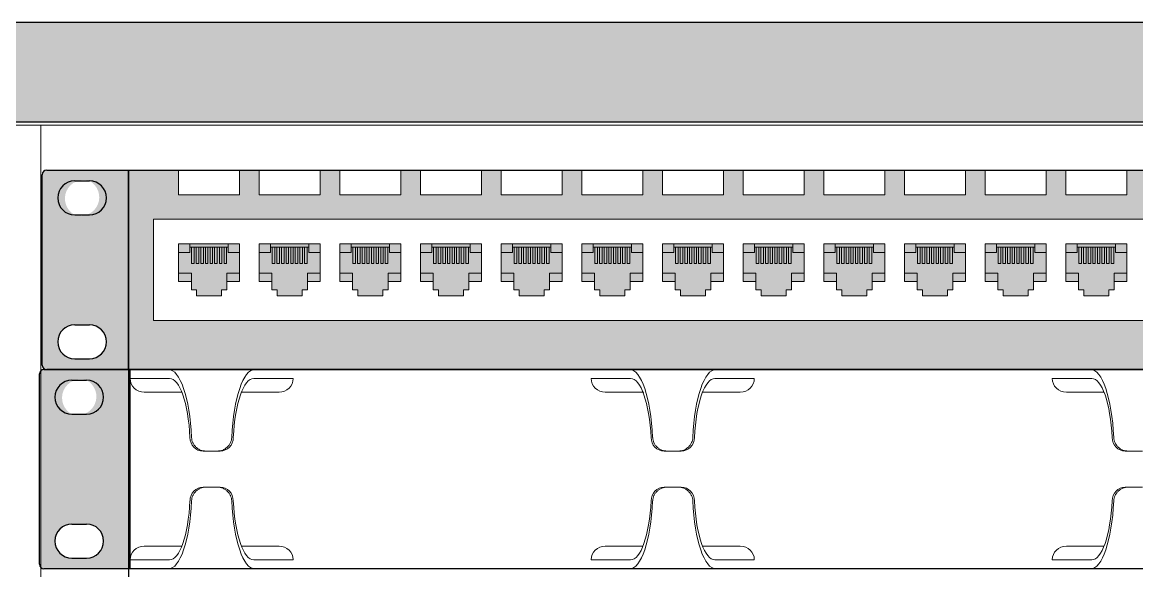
# Model space of a CAD drawing. Header units: millimetres. Extents: x -695119 to 412940, y -249585 to 622758.
# Drawn here: x -475788 to -472367, y 115000 to 116686 of the extents above; entities that cross this region are included whole.
import ezdxf

# ---------------------------------------------------------------- set-up
doc = ezdxf.new("R2010")
doc.units = ezdxf.units.MM
doc.layers.add('(АР) Текст', color=7, linetype='Continuous', lineweight=25)

# ---------------------------------------------------------------- blocks, each defined once
blk = doc.blocks.new('Органайзер1U')
at = {"ltscale": 10}
h = blk.add_hatch(color=256, dxfattribs=at)
h.set_gradient(color1=(255, 255, 255), rotation=45, one_color=1, tint=1, name='CYLINDER')
h.paths.add_polyline_path([(2213, -0.2), (2403, -0.2, 0.41423), (2413, 9.8), (2413, 429.8, 0.414197), (2403, 439.8), (2213, 439.8)])
h.paths.add_polyline_path([(2308.9, 341, 0.918324), (2341.3, 416.1, 0.918324)], flags=16)
h.paths.add_polyline_path([(2308.9, 98.6), (2341.3, 98.6, -1), (2341.3, 23.5), (2308.9, 23.5, -1)], flags=16)
h.paths.add_polyline_path([(-2413, 9.8, 0.414197), (-2403, -0.2), (-2213, -0.2), (-2213, 439.8), (-2403, 439.8, 0.41423), (-2413, 429.8)])
h.paths.add_polyline_path([(-2341.3, 341, 0.918324), (-2308.9, 416.1, 0.918324)], flags=16)
h.paths.add_polyline_path([(-2341.3, 98.6), (-2308.9, 98.6, -1), (-2308.9, 23.5), (-2341.3, 23.5, -1)], flags=16)
at = {"color": 0}
for p, q in [((-2213, -0.2), (-2213, 439.8)), ((-2341.3, 416.1), (-2308.9, 416.1)), ((-2341.3, 341), (-2308.9, 341)), ((-2341.3, 98.6), (-2308.9, 98.6)), ((-2341.3, 23.5), (-2308.9, 23.5))]:
    blk.add_line(p, q, dxfattribs=at)
at = {"lineweight": 9}
for p, q in [((-2126.1, 419.7, 323.2), (-2213, 419.7, 20)), ((-1853.3, 419.7, 20), (-1940.2, 419.7, 323.2)), ((-1109.5, 419.7, -149.5), (-1196.4, 419.7, -452.7)), ((-836.7, 419.7, -452.7), (-923.7, 419.7, -149.5)), ((-92.9, 419.7, 323.2), (-179.9, 419.7, 20)), ((95.2, 439.6, 315.2), (-95.2, 439.6, 315.2)), ((-2098.8, 389.7, 310.5), (-2181.8, 389.7, 40)), ((-1967.5, 389.7, 310.5), (-1884.5, 389.7, 40)), ((-1082.2, 389.7, -162.2), (-1165.2, 389.7, -432.7)), ((-951, 389.7, -162.2), (-867.9, 389.7, -432.7)), ((-65.6, 389.7, 310.5), (-148.7, 389.7, 40)), ((-2014.3, 259.8, 472.7), (-2052, 259.8, 472.7)), ((-2052, 259.8, 472.7), (-2045.6, 259.8, 495)), ((-2020.7, 259.8, 495), (-2014.3, 259.8, 472.7)), ((-997.7, 259.8), (-1035.4, 259.8)), ((-1035.4, 259.8), (-1029, 259.8, 22.4)), ((-1004.1, 259.8, 22.4), (-997.7, 259.8)), ((18.9, 259.8, 472.7), (-18.9, 259.8, 472.7)), ((-18.9, 259.8, 472.7), (-12.4, 259.8, 495)), ((-2014.3, 179.8, 472.7), (-2052, 179.8, 472.7)), ((-2052, 179.8, 472.7), (-2045.6, 179.8, 495)), ((-2020.7, 179.8, 495), (-2014.3, 179.8, 472.7)), ((-997.7, 179.8), (-1035.4, 179.8)), ((-1035.4, 179.8), (-1029, 179.8, 22.4)), ((-1004.1, 179.8, 22.4), (-997.7, 179.8)), ((18.9, 179.8, 472.7), (-18.9, 179.8, 472.7)), ((-18.9, 179.8, 472.7), (-12.4, 179.8, 495)), ((-2098.8, 50, 310.5), (-2181.8, 50, 40)), ((-1967.5, 50, 310.5), (-1884.5, 50, 40)), ((-1082.2, 50, -162.2), (-1165.2, 50, -432.7)), ((-951, 50, -162.2), (-867.9, 50, -432.7)), ((-65.6, 50, 310.5), (-148.7, 50, 40)), ((-2126.1, 20, 323.2), (-2213, 20, 20)), ((-1853.3, 20, 20), (-1940.2, 20, 323.2)), ((-1109.5, 20, -149.5), (-1196.4, 20, -452.7)), ((-836.7, 20, -452.7), (-923.7, 20, -149.5)), ((-92.9, 20, 323.2), (-179.9, 20, 20))]:
    blk.add_line(p, q, dxfattribs=at)
at = {"lineweight": 30, "ltscale": 10}
for points in [[(-2413, 9.8), (-2413, 429.8)], [(-2403, 439.8), (2403, 439.8)], [(2403, -0.2), (-2403, -0.2)]]:
    blk.add_lwpolyline(points, dxfattribs=at)
at = {"lineweight": 30}
for centre, start, end in [((-2403, 429.8), 90, 180), ((-2403, 9.8), 180, 270)]:
    blk.add_arc(centre, 10, start, end, dxfattribs=at)
at = {"color": 0}
for centre, start, end in [((-2341.3, 378.6), 90, 270), ((-2308.9, 378.6), 270, 90), ((-2341.3, 61.1), 90, 270), ((-2308.9, 61.1), 270, 90)]:
    blk.add_arc(centre, 37.6, start, end, dxfattribs=at)
at = {"lineweight": 9, "extrusion": (-0.275637, -3.86225e-05, -0.961262)}
for centre in [(-290, 2102.8, 111.3), (-289.9, 995.3, 285.4), (-289.8, 148.4, -449.2)]:
    blk.add_arc(centre, 30, 0.0084, 90.0077, dxfattribs=at)
at = {"lineweight": 9, "extrusion": (0.275637, -3.86225e-05, -0.961262)}
for centre in [(289.5, -1806, -1009.6), (289.6, -959.1, -275)]:
    blk.add_arc(centre, 30, 89.9923, 179.9916, dxfattribs=at)
at = {"lineweight": 9, "extrusion": (-0.275637, 3.86225e-05, -0.961262)}
for centre in [(-149.6, 2102.8, 111.3), (-149.7, 995.3, 285.4), (-149.9, 148.4, -449.1)]:
    blk.add_arc(centre, 30, 89.9923, 179.9916, dxfattribs=at)
at = {"lineweight": 9, "extrusion": (0.275637, 3.86225e-05, -0.961262)}
for centre in [(150.2, -1806, -1009.6), (150, -959, -275)]:
    blk.add_arc(centre, 30, 0.0084, 90.0077, dxfattribs=at)
at = {"lineweight": 9, "extrusion": (-9.99013e-30, -1.95922e-16, -1)}
for centre in [(-2181.8, 419.7, 40), (-1165.2, 419.7, -432.7), (-148.7, 419.7, 40)]:
    blk.add_ellipse(centre, major_axis=(-31.2, 0), ratio=0.961262, start_param=-1.570796, end_param=0, dxfattribs=at)
at = {"lineweight": 9, "extrusion": (0.961262, -6.12038e-17, -0.275637)}
for centre in [(-2127.9, 261.5, 316.9), (-1111.3, 261.5, -155.7), (-94.7, 261.5, 316.9)]:
    blk.add_ellipse(centre, major_axis=(51.1, 0, 178.1), ratio=0.961262, start_param=-1.580604, end_param=-0.159207, dxfattribs=at)
at = {"lineweight": 9, "extrusion": (-0.961262, 6.12038e-17, 0.275637)}
for centre in [(-2125.3, 262.2, 325.9), (-1108.7, 262.2, -146.8), (-92.1, 262.2, 325.9)]:
    blk.add_ellipse(centre, major_axis=(45.1, 0, 157.4), ratio=0.961262, start_param=0.175759, end_param=1.588125, dxfattribs=at)
at = {"lineweight": 9, "extrusion": (0.961262, 6.12038e-17, 0.275637)}
for centre, major_axis, start_param, end_param in [((-1938.4, 261.5, 316.9), (-51.1, 0, 178.1), -1.580604, -0.159207), ((-1941, 262.2, 325.9), (-45.1, 0, 157.4), 4.69506, 6.107426), ((-921.9, 261.5, -155.7), (-51.1, 0, 178.1), -1.580604, -0.159207), ((-924.4, 262.2, -146.8), (-45.1, 0, 157.4), 4.69506, 6.107426)]:
    blk.add_ellipse(centre, major_axis=major_axis, ratio=0.961262, start_param=start_param, end_param=end_param, dxfattribs=at)
at = {"lineweight": 9}
for centre, major_axis in [((-1884.5, 419.7, 40), (31.2, 0)), ((-867.9, 419.7, -432.7), (31.2, 0)), ((-2181.8, 20, 40), (-31.2, 0)), ((-1165.2, 20, -432.7), (-31.2, 0)), ((-148.7, 20, 40), (-31.2, 0))]:
    blk.add_ellipse(centre, major_axis=major_axis, ratio=0.961262, start_param=-1.570796, end_param=0, dxfattribs=at)
at = {"lineweight": 9, "extrusion": (-0.961262, -6.12038e-17, 0.275637)}
for centre in [(-2127.9, 178.1, 316.9), (-1111.3, 178.1, -155.7), (-94.7, 178.1, 316.9)]:
    blk.add_ellipse(centre, major_axis=(51.1, 0, 178.1), ratio=0.961262, start_param=-1.580604, end_param=-0.159207, dxfattribs=at)
at = {"lineweight": 9, "extrusion": (0.961262, 6.12038e-17, -0.275637)}
for centre in [(-2125.3, 177.4, 325.9), (-1108.7, 177.4, -146.8), (-92.1, 177.4, 325.9)]:
    blk.add_ellipse(centre, major_axis=(45.1, 0, 157.4), ratio=0.961262, start_param=0.175759, end_param=1.588125, dxfattribs=at)
at = {"lineweight": 9, "extrusion": (-0.961262, 6.12038e-17, -0.275637)}
for centre, major_axis, start_param, end_param in [((-1938.4, 178.1, 316.9), (-51.1, 0, 178.1), -1.580604, -0.159207), ((-1941, 177.4, 325.9), (-45.1, 0, 157.4), 4.69506, 6.107426), ((-921.9, 178.1, -155.7), (-51.1, 0, 178.1), -1.580604, -0.159207), ((-924.4, 177.4, -146.8), (-45.1, 0, 157.4), 4.69506, 6.107426)]:
    blk.add_ellipse(centre, major_axis=major_axis, ratio=0.961262, start_param=start_param, end_param=end_param, dxfattribs=at)
at = {"lineweight": 9, "extrusion": (9.99013e-30, 1.95922e-16, -1)}
for centre in [(-1884.5, 20, 40), (-867.9, 20, -432.7)]:
    blk.add_ellipse(centre, major_axis=(31.2, 0), ratio=0.961262, start_param=-1.570796, end_param=0, dxfattribs=at)
at = {"lineweight": 9}
for points in [[(-2097.2, 389.7, 315.2), (-2097.2, 389.7, 315.2), (-2097.3, 389.7, 315.2), (-2097.3, 389.7, 315.2)], [(-2097.2, 389.7, 315.2), (-2097.2, 389.7, 315.2), (-2097.3, 389.7, 315.2), (-2097.3, 389.7, 315.2)], [(-1969, 389.7, 315.2), (-1969, 389.7, 315.2), (-1969.1, 389.7, 315.2), (-1969.1, 389.7, 315.2)], [(-1969, 389.7, 315.2), (-1969, 389.7, 315.2), (-1969.1, 389.7, 315.2), (-1969.1, 389.7, 315.2)], [(-1080.6, 389.7, -157.5), (-1080.6, 389.7, -157.5), (-1080.7, 389.7, -157.5), (-1080.8, 389.7, -157.5)], [(-1080.6, 389.7, -157.5), (-1080.6, 389.7, -157.5), (-1080.7, 389.7, -157.5), (-1080.8, 389.7, -157.5)], [(-952.4, 389.7, -157.5), (-952.4, 389.7, -157.5), (-952.5, 389.7, -157.5), (-952.6, 389.7, -157.5)], [(-952.4, 389.7, -157.5), (-952.4, 389.7, -157.5), (-952.5, 389.7, -157.5), (-952.6, 389.7, -157.5)], [(-64, 389.7, 315.2), (-64.1, 389.7, 315.2), (-64.1, 389.7, 315.2), (-64.2, 389.7, 315.2)], [(-64, 389.7, 315.2), (-64.1, 389.7, 315.2), (-64.1, 389.7, 315.2), (-64.2, 389.7, 315.2)]]:
    blk.add_open_spline(points, degree=3, dxfattribs=at)
for points, knots in [([(-2045.6, 259.8, 495), (-2047.5, 259.8, 495), (-2049.6, 260, 495), (-2053.6, 260.7, 495), (-2055.6, 261.3, 495.1), (-2059.4, 262.8, 495), (-2061.3, 263.8, 495), (-2064.7, 266, 495), (-2066.3, 267.2, 495), (-2069.1, 269.9, 494.9), (-2070.4, 271.4, 494.8), (-2072.7, 274.6, 494.6), (-2073.8, 276.4, 494.4), (-2075.5, 280.1, 494.1), (-2076.1, 282, 493.9), (-2077.1, 285.9, 493.4), (-2077.3, 287.9, 493.1), (-2077.4, 289.8, 492.8)], [18.612291, 18.612291, 18.612291, 18.612291, 19.195929, 19.195929, 19.779566, 19.779566, 20.363204, 20.363204, 20.946842, 20.946842, 21.522754, 21.522754, 22.098666, 22.098666, 22.674578, 22.674578, 23.250457, 23.250457, 23.250457, 23.250457]), ([(-1988.9, 289.8, 492.8), (-1989, 287.9, 493.1), (-1989.2, 285.9, 493.4), (-1990.2, 282.1, 493.9), (-1990.8, 280.1, 494.1), (-1992.5, 276.5, 494.4), (-1993.5, 274.7, 494.6), (-1995.9, 271.4, 494.8), (-1997.2, 270, 494.9), (-2000, 267.3, 495), (-2001.5, 266, 495), (-2005, 263.8, 495), (-2006.8, 262.8, 495), (-2010.7, 261.3, 495.1), (-2012.7, 260.7, 495), (-2016.7, 260, 495), (-2018.7, 259.8, 495), (-2020.7, 259.8, 495)], [4.570415, 4.570415, 4.570415, 4.570415, 5.143883, 5.143883, 5.717385, 5.717385, 6.290887, 6.290887, 6.864388, 6.864388, 7.450436, 7.450436, 8.036484, 8.036484, 8.622531, 8.622531, 9.208579, 9.208579, 9.208579, 9.208579]), ([(-1029, 259.8, 22.4), (-1031, 259.8, 22.4), (-1033, 260, 22.4), (-1037, 260.7, 22.4), (-1039, 261.3, 22.4), (-1042.8, 262.8, 22.4), (-1044.7, 263.8, 22.4), (-1048.1, 266, 22.3), (-1049.7, 267.2, 22.3), (-1052.5, 269.9, 22.2), (-1053.8, 271.4, 22.1), (-1056.2, 274.6, 21.9), (-1057.2, 276.4, 21.8), (-1058.9, 280.1, 21.4), (-1059.6, 282, 21.2), (-1060.5, 285.9, 20.7), (-1060.8, 287.9, 20.4), (-1060.8, 289.8, 20.1)], [18.612291, 18.612291, 18.612291, 18.612291, 19.195929, 19.195929, 19.779566, 19.779566, 20.363204, 20.363204, 20.946842, 20.946842, 21.522754, 21.522754, 22.098666, 22.098666, 22.674578, 22.674578, 23.250457, 23.250457, 23.250457, 23.250457]), ([(-972.3, 289.8, 20.1), (-972.4, 287.9, 20.4), (-972.7, 285.9, 20.7), (-973.6, 282.1, 21.2), (-974.2, 280.1, 21.4), (-975.9, 276.5, 21.8), (-977, 274.7, 21.9), (-979.3, 271.4, 22.1), (-980.6, 270, 22.2), (-983.4, 267.3, 22.3), (-985, 266, 22.3), (-988.4, 263.8, 22.4), (-990.3, 262.8, 22.4), (-994.1, 261.3, 22.4), (-996.1, 260.7, 22.4), (-1000.2, 260, 22.4), (-1002.2, 259.8, 22.4), (-1004.1, 259.8, 22.4)], [4.570415, 4.570415, 4.570415, 4.570415, 5.143883, 5.143883, 5.717385, 5.717385, 6.290887, 6.290887, 6.864388, 6.864388, 7.450436, 7.450436, 8.036484, 8.036484, 8.622531, 8.622531, 9.208579, 9.208579, 9.208579, 9.208579]), ([(-12.4, 259.8, 495), (-14.4, 259.8, 495), (-16.4, 260, 495), (-20.4, 260.7, 495), (-22.4, 261.3, 495.1), (-26.3, 262.8, 495), (-28.1, 263.8, 495), (-31.5, 266, 495), (-33.1, 267.2, 495), (-35.9, 269.9, 494.9), (-37.2, 271.4, 494.8), (-39.6, 274.6, 494.6), (-40.6, 276.4, 494.4), (-42.3, 280.1, 494.1), (-43, 282, 493.9), (-43.9, 285.9, 493.4), (-44.2, 287.9, 493.1), (-44.3, 289.8, 492.8)], [18.612291, 18.612291, 18.612291, 18.612291, 19.195929, 19.195929, 19.779566, 19.779566, 20.363204, 20.363204, 20.946842, 20.946842, 21.522754, 21.522754, 22.098666, 22.098666, 22.674578, 22.674578, 23.250457, 23.250457, 23.250457, 23.250457]), ([(-2045.6, 179.8, 495), (-2047.5, 179.8, 495), (-2049.6, 179.7, 495), (-2053.6, 178.9, 495), (-2055.6, 178.3, 495.1), (-2059.4, 176.8, 495), (-2061.3, 175.9, 495), (-2064.7, 173.7, 495), (-2066.3, 172.4, 495), (-2069.1, 169.7, 494.9), (-2070.4, 168.3, 494.8), (-2072.7, 165, 494.6), (-2073.8, 163.2, 494.4), (-2075.5, 159.5, 494.1), (-2076.1, 157.6, 493.9), (-2077.1, 153.7, 493.4), (-2077.3, 151.8, 493.1), (-2077.4, 149.9, 492.8)], [18.612291, 18.612291, 18.612291, 18.612291, 19.195929, 19.195929, 19.779566, 19.779566, 20.363204, 20.363204, 20.946842, 20.946842, 21.522754, 21.522754, 22.098666, 22.098666, 22.674578, 22.674578, 23.250457, 23.250457, 23.250457, 23.250457]), ([(-1988.9, 149.9, 492.8), (-1989, 151.8, 493.1), (-1989.2, 153.7, 493.4), (-1990.2, 157.6, 493.9), (-1990.8, 159.5, 494.1), (-1992.5, 163.2, 494.4), (-1993.5, 164.9, 494.6), (-1995.9, 168.2, 494.8), (-1997.2, 169.7, 494.9), (-2000, 172.4, 495), (-2001.5, 173.6, 495), (-2005, 175.8, 495), (-2006.8, 176.8, 495), (-2010.7, 178.3, 495.1), (-2012.7, 178.9, 495), (-2016.7, 179.7, 495), (-2018.7, 179.8, 495), (-2020.7, 179.8, 495)], [4.570415, 4.570415, 4.570415, 4.570415, 5.143883, 5.143883, 5.717385, 5.717385, 6.290887, 6.290887, 6.864388, 6.864388, 7.450436, 7.450436, 8.036484, 8.036484, 8.622531, 8.622531, 9.208579, 9.208579, 9.208579, 9.208579]), ([(-1029, 179.8, 22.4), (-1031, 179.8, 22.4), (-1033, 179.7, 22.4), (-1037, 178.9, 22.4), (-1039, 178.3, 22.4), (-1042.8, 176.8, 22.4), (-1044.7, 175.9, 22.4), (-1048.1, 173.7, 22.3), (-1049.7, 172.4, 22.3), (-1052.5, 169.7, 22.2), (-1053.8, 168.3, 22.1), (-1056.2, 165, 21.9), (-1057.2, 163.2, 21.8), (-1058.9, 159.5, 21.4), (-1059.6, 157.6, 21.2), (-1060.5, 153.7, 20.7), (-1060.8, 151.8, 20.4), (-1060.8, 149.9, 20.1)], [18.612291, 18.612291, 18.612291, 18.612291, 19.195929, 19.195929, 19.779566, 19.779566, 20.363204, 20.363204, 20.946842, 20.946842, 21.522754, 21.522754, 22.098666, 22.098666, 22.674578, 22.674578, 23.250457, 23.250457, 23.250457, 23.250457]), ([(-972.3, 149.9, 20.1), (-972.4, 151.8, 20.4), (-972.7, 153.7, 20.7), (-973.6, 157.6, 21.2), (-974.2, 159.5, 21.4), (-975.9, 163.2, 21.8), (-977, 164.9, 21.9), (-979.3, 168.2, 22.1), (-980.6, 169.7, 22.2), (-983.4, 172.4, 22.3), (-985, 173.6, 22.3), (-988.4, 175.8, 22.4), (-990.3, 176.8, 22.4), (-994.1, 178.3, 22.4), (-996.1, 178.9, 22.4), (-1000.2, 179.7, 22.4), (-1002.2, 179.8, 22.4), (-1004.1, 179.8, 22.4)], [4.570415, 4.570415, 4.570415, 4.570415, 5.143883, 5.143883, 5.717385, 5.717385, 6.290887, 6.290887, 6.864388, 6.864388, 7.450436, 7.450436, 8.036484, 8.036484, 8.622531, 8.622531, 9.208579, 9.208579, 9.208579, 9.208579]), ([(-12.4, 179.8, 495), (-14.4, 179.8, 495), (-16.4, 179.7, 495), (-20.4, 178.9, 495), (-22.4, 178.3, 495.1), (-26.3, 176.8, 495), (-28.1, 175.9, 495), (-31.5, 173.7, 495), (-33.1, 172.4, 495), (-35.9, 169.7, 494.9), (-37.2, 168.3, 494.8), (-39.6, 165, 494.6), (-40.6, 163.2, 494.4), (-42.3, 159.5, 494.1), (-43, 157.6, 493.9), (-43.9, 153.7, 493.4), (-44.2, 151.8, 493.1), (-44.3, 149.9, 492.8)], [18.612291, 18.612291, 18.612291, 18.612291, 19.195929, 19.195929, 19.779566, 19.779566, 20.363204, 20.363204, 20.946842, 20.946842, 21.522754, 21.522754, 22.098666, 22.098666, 22.674578, 22.674578, 23.250457, 23.250457, 23.250457, 23.250457])]:
    blk.add_open_spline(points, degree=3, knots=knots, dxfattribs=at)
blk = doc.blocks.new('24_port')
at = {"ltscale": 10}
h = blk.add_hatch(color=256, dxfattribs=at)
h.set_gradient(color1=(230, 230, 230), color2=(232, 232, 232), rotation=45, one_color=1, tint=0.91, name='CYLINDER')
h.paths.add_polyline_path([(-2413, 10, 0.414214), (-2403, 0), (-2223, 0), (-2223, 440), (-2403, 440, 0.414214), (-2413, 430)])
h.paths.add_polyline_path([(-2341.3, 98.8), (-2308.9, 98.8, -1), (-2308.9, 23.7), (-2341.3, 23.7, -1)], flags=16)
h.paths.add_polyline_path([(-2341.3, 341.2, 0.918324), (-2308.9, 416.3, 0.918324)], flags=16)
h.paths.add_polyline_path([(2413, 430, 0.414214), (2403, 440), (2223, 440), (2223, 0), (2403, 0, 0.414214), (2413, 10)])
h.paths.add_polyline_path([(2308.9, 341.2, 0.918324), (2341.3, 416.3, 0.918324)], flags=16)
h.paths.add_polyline_path([(2308.9, 98.8), (2341.3, 98.8, -1), (2341.3, 23.7), (2308.9, 23.7, -1)], flags=16)
h = blk.add_hatch(color=256, dxfattribs=at)
h.set_gradient(color1=(230, 230, 230), color2=(232, 232, 232), rotation=45, one_color=1, tint=0.91, name='CYLINDER')
h.paths.add_polyline_path([(2223, 0), (2223, 440), (2112.5, 440), (2112.5, 385.8), (1978, 385.8), (1978, 440), (1934.6, 440), (1934.6, 385.8), (1800.1, 385.8), (1800.1, 440), (1756.8, 440), (1756.8, 385.8), (1622.3, 385.8), (1622.3, 440), (1578.9, 440), (1578.9, 385.8), (1444.5, 385.8), (1444.5, 440), (1401.1, 440), (1401.1, 385.8), (1266.6, 385.8), (1266.6, 440), (1223.3, 440), (1223.3, 385.8), (1088.8, 385.8), (1088.8, 440), (1045.4, 440), (1045.4, 385.8), (910.9, 385.8), (910.9, 440), (867.6, 440), (867.6, 385.8), (733.1, 385.8), (733.1, 440), (689.7, 440), (689.7, 385.8), (555.3, 385.8), (555.3, 440), (511.9, 440), (511.9, 385.8), (377.4, 385.8), (377.4, 440), (334.1, 440), (334.1, 385.8), (199.6, 385.8), (199.6, 440), (156.2, 440), (156.2, 385.8), (21.7, 385.8), (21.7, 440), (-21.6, 440), (-21.6, 385.8), (-156.1, 385.8), (-156.1, 440), (-199.5, 440), (-199.5, 385.8), (-333.9, 385.8), (-333.9, 440), (-377.3, 440), (-377.3, 385.8), (-511.8, 385.8), (-511.8, 440), (-555.1, 440), (-555.1, 385.8), (-689.6, 385.8), (-689.6, 440), (-733, 440), (-733, 385.8), (-867.5, 385.8), (-867.5, 440), (-910.8, 440), (-910.8, 385.8), (-1045.3, 385.8), (-1045.3, 440), (-1088.7, 440), (-1088.7, 385.8), (-1223.1, 385.8), (-1223.1, 440), (-1266.5, 440), (-1266.5, 385.8), (-1401, 385.8), (-1401, 440), (-1444.3, 440), (-1444.3, 385.8), (-1578.8, 385.8), (-1578.8, 440), (-1622.2, 440), (-1622.2, 385.8), (-1756.7, 385.8), (-1756.7, 440), (-1800, 440), (-1800, 385.8), (-1934.5, 385.8), (-1934.5, 440), (-1977.9, 440), (-1977.9, 385.8), (-2112.3, 385.8), (-2112.3, 440), (-2223, 440), (-2223, 0)])
h.paths.add_polyline_path([(-2167.7, 108.4), (-2167.7, 331.6), (2167.7, 331.6), (2167.7, 108.4)], flags=16)
h.paths.add_polyline_path([(-116.7, 162.7), (-116.7, 176.2), (-128, 176.2), (-128, 194.3), (-156.1, 194.3), (-156.1, 277.3), (-21.6, 277.3), (-21.6, 194.3), (-50, 194.3), (-50, 176.2), (-61.3, 176.2), (-61.3, 162.7)], flags=0)
h.paths.add_polyline_path([(-199.5, 194.3), (-227.8, 194.3), (-227.8, 176.2), (-239.1, 176.2), (-239.1, 162.7), (-294.5, 162.7), (-294.5, 176.2), (-305.8, 176.2), (-305.8, 194.3), (-333.9, 194.3), (-333.9, 277.3), (-199.5, 277.3)], flags=0)
h.paths.add_polyline_path([(21.7, 194.3), (21.7, 277.3), (156.2, 277.3), (156.2, 194.3), (127.9, 194.3), (127.9, 176.2), (116.6, 176.2), (116.6, 162.7), (61.1, 162.7), (61.1, 176.2), (49.8, 176.2), (49.8, 194.3)], flags=0)
h.paths.add_polyline_path([(-377.3, 194.3), (-405.7, 194.3), (-405.7, 176.2), (-416.9, 176.2), (-416.9, 162.7), (-472.4, 162.7), (-472.4, 176.2), (-483.7, 176.2), (-483.7, 194.3), (-511.8, 194.3), (-511.8, 277.3), (-377.3, 277.3)], flags=0)
h.paths.add_polyline_path([(199.6, 194.3), (199.6, 277.3), (334.1, 277.3), (334.1, 194.3), (305.7, 194.3), (305.7, 176.2), (294.4, 176.2), (294.4, 162.7), (239, 162.7), (239, 176.2), (227.7, 176.2), (227.7, 194.3)], flags=0)
h.paths.add_polyline_path([(-555.1, 194.3), (-583.5, 194.3), (-583.5, 176.2), (-594.8, 176.2), (-594.8, 162.7), (-650.2, 162.7), (-650.2, 176.2), (-661.5, 176.2), (-661.5, 194.3), (-689.6, 194.3), (-689.6, 277.3), (-555.1, 277.3)], flags=0)
h.paths.add_polyline_path([(377.4, 194.3), (377.4, 277.3), (511.9, 277.3), (511.9, 194.3), (483.5, 194.3), (483.5, 176.2), (472.3, 176.2), (472.3, 162.7), (416.8, 162.7), (416.8, 176.2), (405.5, 176.2), (405.5, 194.3)], flags=0)
h.paths.add_polyline_path([(-733, 194.3), (-761.3, 194.3), (-761.3, 176.2), (-772.6, 176.2), (-772.6, 162.7), (-828.1, 162.7), (-828.1, 176.2), (-839.4, 176.2), (-839.4, 194.3), (-867.5, 194.3), (-867.5, 277.3), (-733, 277.3)], flags=0)
h.paths.add_polyline_path([(555.3, 194.3), (555.3, 277.3), (689.7, 277.3), (689.7, 194.3), (661.4, 194.3), (661.4, 176.2), (650.1, 176.2), (650.1, 162.7), (594.7, 162.7), (594.7, 176.2), (583.4, 176.2), (583.4, 194.3)], flags=0)
h.paths.add_polyline_path([(-910.8, 194.3), (-939.2, 194.3), (-939.2, 176.2), (-950.5, 176.2), (-950.5, 162.7), (-1005.9, 162.7), (-1005.9, 176.2), (-1017.2, 176.2), (-1017.2, 194.3), (-1045.3, 194.3), (-1045.3, 277.3), (-910.8, 277.3)], flags=0)
h.paths.add_polyline_path([(733.1, 194.3), (733.1, 277.3), (867.6, 277.3), (867.6, 194.3), (839.2, 194.3), (839.2, 176.2), (827.9, 176.2), (827.9, 162.7), (772.5, 162.7), (772.5, 176.2), (761.2, 176.2), (761.2, 194.3)], flags=0)
h.paths.add_polyline_path([(-1088.7, 194.3), (-1117, 194.3), (-1117, 176.2), (-1128.3, 176.2), (-1128.3, 162.7), (-1183.7, 162.7), (-1183.7, 176.2), (-1195, 176.2), (-1195, 194.3), (-1223.1, 194.3), (-1223.1, 277.3), (-1088.7, 277.3)], flags=0)
h.paths.add_polyline_path([(910.9, 194.3), (910.9, 277.3), (1045.4, 277.3), (1045.4, 194.3), (1017.1, 194.3), (1017.1, 176.2), (1005.8, 176.2), (1005.8, 162.7), (950.3, 162.7), (950.3, 176.2), (939, 176.2), (939, 194.3)], flags=0)
h.paths.add_polyline_path([(-1266.5, 194.3), (-1294.9, 194.3), (-1294.9, 176.2), (-1306.1, 176.2), (-1306.1, 162.7), (-1361.6, 162.7), (-1361.6, 176.2), (-1372.9, 176.2), (-1372.9, 194.3), (-1401, 194.3), (-1401, 277.3), (-1266.5, 277.3)], flags=0)
h.paths.add_polyline_path([(1088.8, 194.3), (1088.8, 277.3), (1223.3, 277.3), (1223.3, 194.3), (1194.9, 194.3), (1194.9, 176.2), (1183.6, 176.2), (1183.6, 162.7), (1128.2, 162.7), (1128.2, 176.2), (1116.9, 176.2), (1116.9, 194.3)], flags=0)
h.paths.add_polyline_path([(-1444.3, 194.3), (-1472.7, 194.3), (-1472.7, 176.2), (-1484, 176.2), (-1484, 162.7), (-1539.4, 162.7), (-1539.4, 176.2), (-1550.7, 176.2), (-1550.7, 194.3), (-1578.8, 194.3), (-1578.8, 277.3), (-1444.3, 277.3)], flags=0)
h.paths.add_polyline_path([(1266.6, 194.3), (1266.6, 277.3), (1401.1, 277.3), (1401.1, 194.3), (1372.8, 194.3), (1372.8, 176.2), (1361.5, 176.2), (1361.5, 162.7), (1306, 162.7), (1306, 176.2), (1294.7, 176.2), (1294.7, 194.3)], flags=0)
h.paths.add_polyline_path([(-1622.2, 194.3), (-1650.5, 194.3), (-1650.5, 176.2), (-1661.8, 176.2), (-1661.8, 162.7), (-1717.3, 162.7), (-1717.3, 176.2), (-1728.6, 176.2), (-1728.6, 194.3), (-1756.7, 194.3), (-1756.7, 277.3), (-1622.2, 277.3)], flags=0)
h.paths.add_polyline_path([(1444.5, 194.3), (1444.5, 277.3), (1578.9, 277.3), (1578.9, 194.3), (1550.6, 194.3), (1550.6, 176.2), (1539.3, 176.2), (1539.3, 162.7), (1483.9, 162.7), (1483.9, 176.2), (1472.6, 176.2), (1472.6, 194.3)], flags=0)
h.paths.add_polyline_path([(-1800, 194.3), (-1828.4, 194.3), (-1828.4, 176.2), (-1839.7, 176.2), (-1839.7, 162.7), (-1895.1, 162.7), (-1895.1, 176.2), (-1906.4, 176.2), (-1906.4, 194.3), (-1934.5, 194.3), (-1934.5, 277.3), (-1800, 277.3)], flags=0)
h.paths.add_polyline_path([(1622.3, 194.3), (1622.3, 277.3), (1756.8, 277.3), (1756.8, 194.3), (1728.4, 194.3), (1728.4, 176.2), (1717.1, 176.2), (1717.1, 162.7), (1661.7, 162.7), (1661.7, 176.2), (1650.4, 176.2), (1650.4, 194.3)], flags=0)
h.paths.add_polyline_path([(-1977.9, 194.3), (-2006.2, 194.3), (-2006.2, 176.2), (-2017.5, 176.2), (-2017.5, 162.7), (-2072.9, 162.7), (-2072.9, 176.2), (-2084.2, 176.2), (-2084.2, 194.3), (-2112.3, 194.3), (-2112.3, 277.3), (-1977.9, 277.3)], flags=0)
h.paths.add_polyline_path([(1800.1, 194.3), (1800.1, 277.3), (1934.6, 277.3), (1934.6, 194.3), (1906.3, 194.3), (1906.3, 176.2), (1895, 176.2), (1895, 162.7), (1839.5, 162.7), (1839.5, 176.2), (1828.2, 176.2), (1828.2, 194.3)], flags=0)
h.paths.add_polyline_path([(1978, 194.3), (1978, 277.3), (2112.5, 277.3), (2112.5, 194.3), (2084.1, 194.3), (2084.1, 176.2), (2072.8, 176.2), (2072.8, 162.7), (2017.4, 162.7), (2017.4, 176.2), (2006.1, 176.2), (2006.1, 194.3)], flags=0)
at = {"color": 0}
for p, q in [((-2223, 0), (-2223, 440)), ((-2341.3, 416.3), (-2308.9, 416.3)), ((-2341.3, 341.2), (-2308.9, 341.2)), ((-2341.3, 98.8), (-2308.9, 98.8)), ((-2341.3, 23.7), (-2308.9, 23.7))]:
    blk.add_line(p, q, dxfattribs=at)
at = {"lineweight": 5, "ltscale": 10}
for p, q in [((-2167.7, 331.6), (2167.7, 331.6)), ((-2167.7, 331.6), (-2167.7, 108.4)), ((-2072.9, 162.7), (-2017.5, 162.7)), ((-1895.1, 162.7), (-1839.7, 162.7)), ((-1717.3, 162.7), (-1661.8, 162.7)), ((-1539.4, 162.7), (-1484, 162.7)), ((-1361.6, 162.7), (-1306.1, 162.7)), ((-1183.7, 162.7), (-1128.3, 162.7)), ((-1005.9, 162.7), (-950.5, 162.7)), ((-828.1, 162.7), (-772.6, 162.7)), ((-650.2, 162.7), (-594.8, 162.7)), ((-472.4, 162.7), (-416.9, 162.7)), ((-294.5, 162.7), (-239.1, 162.7)), ((-116.7, 162.7), (-61.3, 162.7)), ((-2167.7, 108.4), (2167.7, 108.4))]:
    blk.add_line(p, q, dxfattribs=at)
at = {"lineweight": 5}
for p, q in [((-2112.3, 277.3), (-1977.9, 277.3)), ((-2112.3, 194.3), (-2112.3, 277.3)), ((-2087.2, 258.5), (-2087.2, 277.3)), ((-2003.2, 258.5), (-2003.2, 277.3)), ((-1977.9, 277.3), (-1977.9, 194.3)), ((-1934.5, 277.3), (-1800, 277.3)), ((-1934.5, 194.3), (-1934.5, 277.3)), ((-1909.4, 258.5), (-1909.4, 277.3)), ((-1825.4, 258.5), (-1825.4, 277.3)), ((-1800, 277.3), (-1800, 194.3)), ((-1756.7, 277.3), (-1622.2, 277.3)), ((-1756.7, 194.3), (-1756.7, 277.3)), ((-1731.6, 258.5), (-1731.6, 277.3)), ((-1647.5, 258.5), (-1647.5, 277.3)), ((-1622.2, 277.3), (-1622.2, 194.3)), ((-1578.8, 277.3), (-1444.3, 277.3)), ((-1578.8, 194.3), (-1578.8, 277.3)), ((-1553.7, 258.5), (-1553.7, 277.3)), ((-1469.7, 258.5), (-1469.7, 277.3)), ((-1444.3, 277.3), (-1444.3, 194.3)), ((-1401, 277.3), (-1266.5, 277.3)), ((-1401, 194.3), (-1401, 277.3)), ((-1375.9, 258.5), (-1375.9, 277.3)), ((-1291.8, 258.5), (-1291.8, 277.3)), ((-1266.5, 277.3), (-1266.5, 194.3)), ((-1223.1, 277.3), (-1088.7, 277.3)), ((-1223.1, 194.3), (-1223.1, 277.3)), ((-1198, 258.5), (-1198, 277.3)), ((-1114, 258.5), (-1114, 277.3)), ((-1088.7, 277.3), (-1088.7, 194.3)), ((-1045.3, 277.3), (-910.8, 277.3)), ((-1045.3, 194.3), (-1045.3, 277.3)), ((-1020.2, 258.5), (-1020.2, 277.3)), ((-936.2, 258.5), (-936.2, 277.3)), ((-910.8, 277.3), (-910.8, 194.3)), ((-867.5, 277.3), (-733, 277.3)), ((-867.5, 194.3), (-867.5, 277.3)), ((-842.4, 258.5), (-842.4, 277.3)), ((-758.3, 258.5), (-758.3, 277.3)), ((-733, 277.3), (-733, 194.3)), ((-689.6, 277.3), (-555.1, 277.3)), ((-689.6, 194.3), (-689.6, 277.3)), ((-664.5, 258.5), (-664.5, 277.3)), ((-580.5, 258.5), (-580.5, 277.3)), ((-555.1, 277.3), (-555.1, 194.3)), ((-511.8, 277.3), (-377.3, 277.3)), ((-511.8, 194.3), (-511.8, 277.3)), ((-486.7, 258.5), (-486.7, 277.3)), ((-402.6, 258.5), (-402.6, 277.3)), ((-377.3, 277.3), (-377.3, 194.3)), ((-333.9, 277.3), (-199.5, 277.3)), ((-333.9, 194.3), (-333.9, 277.3)), ((-308.8, 258.5), (-308.8, 277.3)), ((-224.8, 258.5), (-224.8, 277.3)), ((-199.5, 277.3), (-199.5, 194.3)), ((-156.1, 277.3), (-21.6, 277.3)), ((-156.1, 194.3), (-156.1, 277.3)), ((-131, 258.5), (-131, 277.3)), ((-47, 258.5), (-47, 277.3)), ((-21.6, 277.3), (-21.6, 194.3)), ((-2087.2, 258.5), (-2112.3, 258.5)), ((-2087.2, 270.1), (-2003.2, 270.1)), ((-2083.7, 234.2), (-2083.7, 270.1)), ((-2078, 234.2), (-2078, 270.1)), ((-2073.4, 234.2), (-2073.4, 270.1)), ((-2067.9, 234.2), (-2067.9, 270.1)), ((-2063.4, 234.2), (-2063.4, 270.1)), ((-2057.6, 234.2), (-2057.6, 270.1)), ((-2053.1, 234.2), (-2053.1, 270.1)), ((-2047.6, 234.2), (-2047.6, 270.1)), ((-2042.8, 234.2), (-2042.8, 270.1)), ((-2037.3, 234.2), (-2037.3, 270.1)), ((-2032.8, 234.2), (-2032.8, 270.1)), ((-2027, 234.2), (-2027, 270.1)), ((-2022.5, 234.2), (-2022.5, 270.1)), ((-2017, 234.2), (-2017, 270.1)), ((-2012.2, 234.2), (-2012.2, 270.1)), ((-2006.7, 234.2), (-2006.7, 270.1)), ((-2003.2, 258.5), (-1977.9, 258.5)), ((-1909.4, 258.5), (-1934.5, 258.5)), ((-1909.4, 270.1), (-1825.4, 270.1)), ((-1905.9, 234.2), (-1905.9, 270.1)), ((-1900.1, 234.2), (-1900.1, 270.1)), ((-1895.6, 234.2), (-1895.6, 270.1)), ((-1890.1, 234.2), (-1890.1, 270.1)), ((-1885.6, 234.2), (-1885.6, 270.1)), ((-1879.8, 234.2), (-1879.8, 270.1)), ((-1875.3, 234.2), (-1875.3, 270.1)), ((-1869.8, 234.2), (-1869.8, 270.1)), ((-1865, 234.2), (-1865, 270.1)), ((-1859.5, 234.2), (-1859.5, 270.1)), ((-1855, 234.2), (-1855, 270.1)), ((-1849.2, 234.2), (-1849.2, 270.1)), ((-1844.7, 234.2), (-1844.7, 270.1)), ((-1839.2, 234.2), (-1839.2, 270.1)), ((-1834.4, 234.2), (-1834.4, 270.1)), ((-1828.9, 234.2), (-1828.9, 270.1)), ((-1825.4, 258.5), (-1800, 258.5)), ((-1731.6, 258.5), (-1756.7, 258.5)), ((-1731.6, 270.1), (-1647.5, 270.1)), ((-1728.1, 234.2), (-1728.1, 270.1)), ((-1722.3, 234.2), (-1722.3, 270.1)), ((-1717.8, 234.2), (-1717.8, 270.1)), ((-1712.2, 234.2), (-1712.2, 270.1)), ((-1707.7, 234.2), (-1707.7, 270.1)), ((-1702, 234.2), (-1702, 270.1)), ((-1697.4, 234.2), (-1697.4, 270.1)), ((-1691.9, 234.2), (-1691.9, 270.1)), ((-1687.2, 234.2), (-1687.2, 270.1)), ((-1681.6, 234.2), (-1681.6, 270.1)), ((-1677.1, 234.2), (-1677.1, 270.1)), ((-1671.4, 234.2), (-1671.4, 270.1)), ((-1666.8, 234.2), (-1666.8, 270.1)), ((-1661.3, 234.2), (-1661.3, 270.1)), ((-1656.6, 234.2), (-1656.6, 270.1)), ((-1651, 234.2), (-1651, 270.1)), ((-1647.5, 258.5), (-1622.2, 258.5)), ((-1553.7, 258.5), (-1578.8, 258.5)), ((-1553.7, 270.1), (-1469.7, 270.1)), ((-1550.2, 234.2), (-1550.2, 270.1)), ((-1544.4, 234.2), (-1544.4, 270.1)), ((-1539.9, 234.2), (-1539.9, 270.1)), ((-1534.4, 234.2), (-1534.4, 270.1)), ((-1529.9, 234.2), (-1529.9, 270.1)), ((-1524.1, 234.2), (-1524.1, 270.1)), ((-1519.6, 234.2), (-1519.6, 270.1)), ((-1514.1, 234.2), (-1514.1, 270.1)), ((-1509.3, 234.2), (-1509.3, 270.1)), ((-1503.8, 234.2), (-1503.8, 270.1)), ((-1499.3, 234.2), (-1499.3, 270.1)), ((-1493.5, 234.2), (-1493.5, 270.1)), ((-1489, 234.2), (-1489, 270.1)), ((-1483.5, 234.2), (-1483.5, 270.1)), ((-1478.7, 234.2), (-1478.7, 270.1)), ((-1473.2, 234.2), (-1473.2, 270.1)), ((-1469.7, 258.5), (-1444.3, 258.5)), ((-1375.9, 258.5), (-1401, 258.5)), ((-1375.9, 270.1), (-1291.8, 270.1)), ((-1372.4, 234.2), (-1372.4, 270.1)), ((-1366.6, 234.2), (-1366.6, 270.1)), ((-1362.1, 234.2), (-1362.1, 270.1)), ((-1356.6, 234.2), (-1356.6, 270.1)), ((-1352.1, 234.2), (-1352.1, 270.1)), ((-1346.3, 234.2), (-1346.3, 270.1)), ((-1341.8, 234.2), (-1341.8, 270.1)), ((-1336.2, 234.2), (-1336.2, 270.1)), ((-1331.5, 234.2), (-1331.5, 270.1)), ((-1326, 234.2), (-1326, 270.1)), ((-1321.4, 234.2), (-1321.4, 270.1)), ((-1315.7, 234.2), (-1315.7, 270.1)), ((-1311.2, 234.2), (-1311.2, 270.1)), ((-1305.6, 234.2), (-1305.6, 270.1)), ((-1300.9, 234.2), (-1300.9, 270.1)), ((-1295.4, 234.2), (-1295.4, 270.1)), ((-1291.8, 258.5), (-1266.5, 258.5)), ((-1198, 258.5), (-1223.1, 258.5)), ((-1198, 270.1), (-1114, 270.1)), ((-1194.5, 234.2), (-1194.5, 270.1)), ((-1188.8, 234.2), (-1188.8, 270.1)), ((-1184.2, 234.2), (-1184.2, 270.1)), ((-1178.7, 234.2), (-1178.7, 270.1)), ((-1174.2, 234.2), (-1174.2, 270.1)), ((-1168.4, 234.2), (-1168.4, 270.1)), ((-1163.9, 234.2), (-1163.9, 270.1)), ((-1158.4, 234.2), (-1158.4, 270.1)), ((-1153.6, 234.2), (-1153.6, 270.1)), ((-1148.1, 234.2), (-1148.1, 270.1)), ((-1143.6, 234.2), (-1143.6, 270.1)), ((-1137.8, 234.2), (-1137.8, 270.1)), ((-1133.3, 234.2), (-1133.3, 270.1)), ((-1127.8, 234.2), (-1127.8, 270.1)), ((-1123, 234.2), (-1123, 270.1)), ((-1117.5, 234.2), (-1117.5, 270.1)), ((-1114, 258.5), (-1088.7, 258.5)), ((-1020.2, 258.5), (-1045.3, 258.5)), ((-1020.2, 270.1), (-936.2, 270.1)), ((-1016.7, 234.2), (-1016.7, 270.1)), ((-1010.9, 234.2), (-1010.9, 270.1)), ((-1006.4, 234.2), (-1006.4, 270.1)), ((-1000.9, 234.2), (-1000.9, 270.1)), ((-996.4, 234.2), (-996.4, 270.1)), ((-990.6, 234.2), (-990.6, 270.1)), ((-986.1, 234.2), (-986.1, 270.1)), ((-980.6, 234.2), (-980.6, 270.1)), ((-975.8, 234.2), (-975.8, 270.1)), ((-970.3, 234.2), (-970.3, 270.1)), ((-965.8, 234.2), (-965.8, 270.1)), ((-960, 234.2), (-960, 270.1)), ((-955.5, 234.2), (-955.5, 270.1)), ((-950, 234.2), (-950, 270.1)), ((-945.2, 234.2), (-945.2, 270.1)), ((-939.7, 234.2), (-939.7, 270.1)), ((-936.2, 258.5), (-910.8, 258.5)), ((-842.4, 258.5), (-867.5, 258.5)), ((-842.4, 270.1), (-758.3, 270.1)), ((-838.9, 234.2), (-838.9, 270.1)), ((-833.1, 234.2), (-833.1, 270.1)), ((-828.6, 234.2), (-828.6, 270.1)), ((-823, 234.2), (-823, 270.1)), ((-818.5, 234.2), (-818.5, 270.1)), ((-812.8, 234.2), (-812.8, 270.1)), ((-808.2, 234.2), (-808.2, 270.1)), ((-802.7, 234.2), (-802.7, 270.1)), ((-798, 234.2), (-798, 270.1)), ((-792.4, 234.2), (-792.4, 270.1)), ((-787.9, 234.2), (-787.9, 270.1)), ((-782.2, 234.2), (-782.2, 270.1)), ((-777.6, 234.2), (-777.6, 270.1)), ((-772.1, 234.2), (-772.1, 270.1)), ((-767.4, 234.2), (-767.4, 270.1)), ((-761.8, 234.2), (-761.8, 270.1)), ((-758.3, 258.5), (-733, 258.5)), ((-664.5, 258.5), (-689.6, 258.5)), ((-664.5, 270.1), (-580.5, 270.1)), ((-661, 234.2), (-661, 270.1)), ((-655.2, 234.2), (-655.2, 270.1)), ((-650.7, 234.2), (-650.7, 270.1)), ((-645.2, 234.2), (-645.2, 270.1)), ((-640.7, 234.2), (-640.7, 270.1)), ((-634.9, 234.2), (-634.9, 270.1)), ((-630.4, 234.2), (-630.4, 270.1)), ((-624.9, 234.2), (-624.9, 270.1)), ((-620.1, 234.2), (-620.1, 270.1)), ((-614.6, 234.2), (-614.6, 270.1)), ((-610.1, 234.2), (-610.1, 270.1)), ((-604.3, 234.2), (-604.3, 270.1)), ((-599.8, 234.2), (-599.8, 270.1)), ((-594.3, 234.2), (-594.3, 270.1)), ((-589.5, 234.2), (-589.5, 270.1)), ((-584, 234.2), (-584, 270.1)), ((-580.5, 258.5), (-555.1, 258.5)), ((-486.7, 258.5), (-511.8, 258.5)), ((-486.7, 270.1), (-402.6, 270.1)), ((-483.2, 234.2), (-483.2, 270.1)), ((-477.4, 234.2), (-477.4, 270.1)), ((-472.9, 234.2), (-472.9, 270.1)), ((-467.4, 234.2), (-467.4, 270.1)), ((-462.9, 234.2), (-462.9, 270.1)), ((-457.1, 234.2), (-457.1, 270.1)), ((-452.6, 234.2), (-452.6, 270.1)), ((-447, 234.2), (-447, 270.1)), ((-442.3, 234.2), (-442.3, 270.1)), ((-436.8, 234.2), (-436.8, 270.1)), ((-432.2, 234.2), (-432.2, 270.1)), ((-426.5, 234.2), (-426.5, 270.1)), ((-422, 234.2), (-422, 270.1)), ((-416.4, 234.2), (-416.4, 270.1)), ((-411.7, 234.2), (-411.7, 270.1)), ((-406.2, 234.2), (-406.2, 270.1)), ((-402.6, 258.5), (-377.3, 258.5)), ((-308.8, 258.5), (-333.9, 258.5)), ((-308.8, 270.1), (-224.8, 270.1)), ((-305.3, 234.2), (-305.3, 270.1)), ((-299.6, 234.2), (-299.6, 270.1)), ((-295, 234.2), (-295, 270.1)), ((-289.5, 234.2), (-289.5, 270.1)), ((-285, 234.2), (-285, 270.1)), ((-279.2, 234.2), (-279.2, 270.1)), ((-274.7, 234.2), (-274.7, 270.1)), ((-269.2, 234.2), (-269.2, 270.1)), ((-264.4, 234.2), (-264.4, 270.1)), ((-258.9, 234.2), (-258.9, 270.1)), ((-254.4, 234.2), (-254.4, 270.1)), ((-248.6, 234.2), (-248.6, 270.1)), ((-244.1, 234.2), (-244.1, 270.1)), ((-238.6, 234.2), (-238.6, 270.1)), ((-233.8, 234.2), (-233.8, 270.1)), ((-228.3, 234.2), (-228.3, 270.1)), ((-224.8, 258.5), (-199.5, 258.5)), ((-131, 258.5), (-156.1, 258.5)), ((-131, 270.1), (-47, 270.1)), ((-127.5, 234.2), (-127.5, 270.1)), ((-121.7, 234.2), (-121.7, 270.1)), ((-117.2, 234.2), (-117.2, 270.1)), ((-111.7, 234.2), (-111.7, 270.1)), ((-107.2, 234.2), (-107.2, 270.1)), ((-101.4, 234.2), (-101.4, 270.1)), ((-96.9, 234.2), (-96.9, 270.1)), ((-91.4, 234.2), (-91.4, 270.1)), ((-86.6, 234.2), (-86.6, 270.1)), ((-81.1, 234.2), (-81.1, 270.1)), ((-76.6, 234.2), (-76.6, 270.1)), ((-70.8, 234.2), (-70.8, 270.1)), ((-66.3, 234.2), (-66.3, 270.1)), ((-60.8, 234.2), (-60.8, 270.1)), ((-56, 234.2), (-56, 270.1)), ((-50.5, 234.2), (-50.5, 270.1)), ((-47, 258.5), (-21.6, 258.5)), ((-2078, 234.2), (-2083.7, 234.2)), ((-2067.9, 234.2), (-2073.4, 234.2)), ((-2057.6, 234.2), (-2063.4, 234.2)), ((-2047.6, 234.2), (-2053.1, 234.2)), ((-2037.3, 234.2), (-2042.8, 234.2)), ((-2027, 234.2), (-2032.8, 234.2)), ((-2017, 234.2), (-2022.5, 234.2)), ((-2006.7, 234.2), (-2012.2, 234.2)), ((-1900.1, 234.2), (-1905.9, 234.2)), ((-1890.1, 234.2), (-1895.6, 234.2)), ((-1879.8, 234.2), (-1885.6, 234.2)), ((-1869.8, 234.2), (-1875.3, 234.2)), ((-1859.5, 234.2), (-1865, 234.2)), ((-1849.2, 234.2), (-1855, 234.2)), ((-1839.2, 234.2), (-1844.7, 234.2)), ((-1828.9, 234.2), (-1834.4, 234.2)), ((-1722.3, 234.2), (-1728.1, 234.2)), ((-1712.2, 234.2), (-1717.8, 234.2)), ((-1702, 234.2), (-1707.7, 234.2)), ((-1691.9, 234.2), (-1697.4, 234.2)), ((-1681.6, 234.2), (-1687.2, 234.2)), ((-1671.4, 234.2), (-1677.1, 234.2)), ((-1661.3, 234.2), (-1666.8, 234.2)), ((-1651, 234.2), (-1656.6, 234.2)), ((-1544.4, 234.2), (-1550.2, 234.2)), ((-1534.4, 234.2), (-1539.9, 234.2)), ((-1524.1, 234.2), (-1529.9, 234.2)), ((-1514.1, 234.2), (-1519.6, 234.2)), ((-1503.8, 234.2), (-1509.3, 234.2)), ((-1493.5, 234.2), (-1499.3, 234.2)), ((-1483.5, 234.2), (-1489, 234.2)), ((-1473.2, 234.2), (-1478.7, 234.2)), ((-1366.6, 234.2), (-1372.4, 234.2)), ((-1356.6, 234.2), (-1362.1, 234.2)), ((-1346.3, 234.2), (-1352.1, 234.2)), ((-1336.2, 234.2), (-1341.8, 234.2)), ((-1326, 234.2), (-1331.5, 234.2)), ((-1315.7, 234.2), (-1321.4, 234.2)), ((-1305.6, 234.2), (-1311.2, 234.2)), ((-1295.4, 234.2), (-1300.9, 234.2)), ((-1188.8, 234.2), (-1194.5, 234.2)), ((-1178.7, 234.2), (-1184.2, 234.2)), ((-1168.4, 234.2), (-1174.2, 234.2)), ((-1158.4, 234.2), (-1163.9, 234.2)), ((-1148.1, 234.2), (-1153.6, 234.2)), ((-1137.8, 234.2), (-1143.6, 234.2)), ((-1127.8, 234.2), (-1133.3, 234.2)), ((-1117.5, 234.2), (-1123, 234.2)), ((-1010.9, 234.2), (-1016.7, 234.2)), ((-1000.9, 234.2), (-1006.4, 234.2)), ((-990.6, 234.2), (-996.4, 234.2)), ((-980.6, 234.2), (-986.1, 234.2)), ((-970.3, 234.2), (-975.8, 234.2)), ((-960, 234.2), (-965.8, 234.2)), ((-950, 234.2), (-955.5, 234.2)), ((-939.7, 234.2), (-945.2, 234.2)), ((-833.1, 234.2), (-838.9, 234.2)), ((-823, 234.2), (-828.6, 234.2)), ((-812.8, 234.2), (-818.5, 234.2)), ((-802.7, 234.2), (-808.2, 234.2)), ((-792.4, 234.2), (-798, 234.2)), ((-782.2, 234.2), (-787.9, 234.2)), ((-772.1, 234.2), (-777.6, 234.2)), ((-761.8, 234.2), (-767.4, 234.2)), ((-655.2, 234.2), (-661, 234.2)), ((-645.2, 234.2), (-650.7, 234.2)), ((-634.9, 234.2), (-640.7, 234.2)), ((-624.9, 234.2), (-630.4, 234.2)), ((-614.6, 234.2), (-620.1, 234.2)), ((-604.3, 234.2), (-610.1, 234.2)), ((-594.3, 234.2), (-599.8, 234.2)), ((-584, 234.2), (-589.5, 234.2)), ((-477.4, 234.2), (-483.2, 234.2)), ((-467.4, 234.2), (-472.9, 234.2)), ((-457.1, 234.2), (-462.9, 234.2)), ((-447, 234.2), (-452.6, 234.2)), ((-436.8, 234.2), (-442.3, 234.2)), ((-426.5, 234.2), (-432.2, 234.2)), ((-416.4, 234.2), (-422, 234.2)), ((-406.2, 234.2), (-411.7, 234.2)), ((-299.6, 234.2), (-305.3, 234.2)), ((-289.5, 234.2), (-295, 234.2)), ((-279.2, 234.2), (-285, 234.2)), ((-269.2, 234.2), (-274.7, 234.2)), ((-258.9, 234.2), (-264.4, 234.2)), ((-248.6, 234.2), (-254.4, 234.2)), ((-238.6, 234.2), (-244.1, 234.2)), ((-228.3, 234.2), (-233.8, 234.2)), ((-121.7, 234.2), (-127.5, 234.2)), ((-111.7, 234.2), (-117.2, 234.2)), ((-101.4, 234.2), (-107.2, 234.2)), ((-91.4, 234.2), (-96.9, 234.2)), ((-81.1, 234.2), (-86.6, 234.2)), ((-70.8, 234.2), (-76.6, 234.2)), ((-60.8, 234.2), (-66.3, 234.2)), ((-50.5, 234.2), (-56, 234.2)), ((-2112.3, 212.8), (-2084.2, 212.8)), ((-2084.2, 176.2), (-2084.2, 212.8)), ((-2006.2, 212.8), (-2006.2, 176.2)), ((-1977.9, 212.8), (-2006.2, 212.8)), ((-1934.5, 212.8), (-1906.4, 212.8)), ((-1906.4, 176.2), (-1906.4, 212.8)), ((-1828.4, 212.8), (-1828.4, 176.2)), ((-1800, 212.8), (-1828.4, 212.8)), ((-1756.7, 212.8), (-1728.6, 212.8)), ((-1728.6, 176.2), (-1728.6, 212.8)), ((-1650.5, 212.8), (-1650.5, 176.2)), ((-1622.2, 212.8), (-1650.5, 212.8)), ((-1578.8, 212.8), (-1550.7, 212.8)), ((-1550.7, 176.2), (-1550.7, 212.8)), ((-1472.7, 212.8), (-1472.7, 176.2)), ((-1444.3, 212.8), (-1472.7, 212.8)), ((-1401, 212.8), (-1372.9, 212.8)), ((-1372.9, 176.2), (-1372.9, 212.8)), ((-1294.9, 212.8), (-1294.9, 176.2)), ((-1266.5, 212.8), (-1294.9, 212.8)), ((-1223.1, 212.8), (-1195, 212.8)), ((-1195, 176.2), (-1195, 212.8)), ((-1117, 212.8), (-1117, 176.2)), ((-1088.7, 212.8), (-1117, 212.8)), ((-1045.3, 212.8), (-1017.2, 212.8)), ((-1017.2, 176.2), (-1017.2, 212.8)), ((-939.2, 212.8), (-939.2, 176.2)), ((-910.8, 212.8), (-939.2, 212.8)), ((-867.5, 212.8), (-839.4, 212.8)), ((-839.4, 176.2), (-839.4, 212.8)), ((-761.3, 212.8), (-761.3, 176.2)), ((-733, 212.8), (-761.3, 212.8)), ((-689.6, 212.8), (-661.5, 212.8)), ((-661.5, 176.2), (-661.5, 212.8)), ((-583.5, 212.8), (-583.5, 176.2)), ((-555.1, 212.8), (-583.5, 212.8)), ((-511.8, 212.8), (-483.7, 212.8)), ((-483.7, 176.2), (-483.7, 212.8)), ((-405.7, 212.8), (-405.7, 176.2)), ((-377.3, 212.8), (-405.7, 212.8)), ((-333.9, 212.8), (-305.8, 212.8)), ((-305.8, 176.2), (-305.8, 212.8)), ((-227.8, 212.8), (-227.8, 176.2)), ((-199.5, 212.8), (-227.8, 212.8)), ((-156.1, 212.8), (-128, 212.8)), ((-128, 176.2), (-128, 212.8)), ((-50, 212.8), (-50, 176.2)), ((-21.6, 212.8), (-50, 212.8)), ((-2084.2, 194.3), (-2112.3, 194.3)), ((-2072.9, 176.2), (-2084.2, 176.2)), ((-2072.9, 176.2), (-2072.9, 162.7)), ((-2017.5, 176.2), (-2017.5, 162.7)), ((-2006.2, 176.2), (-2017.5, 176.2)), ((-1977.9, 194.3), (-2006.2, 194.3)), ((-1906.4, 194.3), (-1934.5, 194.3)), ((-1895.1, 176.2), (-1906.4, 176.2)), ((-1895.1, 176.2), (-1895.1, 162.7)), ((-1839.7, 176.2), (-1839.7, 162.7)), ((-1828.4, 176.2), (-1839.7, 176.2)), ((-1800, 194.3), (-1828.4, 194.3)), ((-1728.6, 194.3), (-1756.7, 194.3)), ((-1717.3, 176.2), (-1728.6, 176.2)), ((-1717.3, 176.2), (-1717.3, 162.7)), ((-1661.8, 176.2), (-1661.8, 162.7)), ((-1650.5, 176.2), (-1661.8, 176.2)), ((-1622.2, 194.3), (-1650.5, 194.3)), ((-1550.7, 194.3), (-1578.8, 194.3)), ((-1539.4, 176.2), (-1550.7, 176.2)), ((-1539.4, 176.2), (-1539.4, 162.7)), ((-1484, 176.2), (-1484, 162.7)), ((-1472.7, 176.2), (-1484, 176.2)), ((-1444.3, 194.3), (-1472.7, 194.3)), ((-1372.9, 194.3), (-1401, 194.3)), ((-1361.6, 176.2), (-1372.9, 176.2)), ((-1361.6, 176.2), (-1361.6, 162.7)), ((-1306.1, 176.2), (-1306.1, 162.7)), ((-1294.9, 176.2), (-1306.1, 176.2)), ((-1266.5, 194.3), (-1294.9, 194.3)), ((-1195, 194.3), (-1223.1, 194.3)), ((-1183.7, 176.2), (-1195, 176.2)), ((-1183.7, 176.2), (-1183.7, 162.7)), ((-1128.3, 176.2), (-1128.3, 162.7)), ((-1117, 176.2), (-1128.3, 176.2)), ((-1088.7, 194.3), (-1117, 194.3)), ((-1017.2, 194.3), (-1045.3, 194.3)), ((-1005.9, 176.2), (-1017.2, 176.2)), ((-1005.9, 176.2), (-1005.9, 162.7)), ((-950.5, 176.2), (-950.5, 162.7)), ((-939.2, 176.2), (-950.5, 176.2)), ((-910.8, 194.3), (-939.2, 194.3)), ((-839.4, 194.3), (-867.5, 194.3)), ((-828.1, 176.2), (-839.4, 176.2)), ((-828.1, 176.2), (-828.1, 162.7)), ((-772.6, 176.2), (-772.6, 162.7)), ((-761.3, 176.2), (-772.6, 176.2)), ((-733, 194.3), (-761.3, 194.3)), ((-661.5, 194.3), (-689.6, 194.3)), ((-650.2, 176.2), (-661.5, 176.2)), ((-650.2, 176.2), (-650.2, 162.7)), ((-594.8, 176.2), (-594.8, 162.7)), ((-583.5, 176.2), (-594.8, 176.2)), ((-555.1, 194.3), (-583.5, 194.3)), ((-483.7, 194.3), (-511.8, 194.3)), ((-472.4, 176.2), (-483.7, 176.2)), ((-472.4, 176.2), (-472.4, 162.7)), ((-416.9, 176.2), (-416.9, 162.7)), ((-405.7, 176.2), (-416.9, 176.2)), ((-377.3, 194.3), (-405.7, 194.3)), ((-305.8, 194.3), (-333.9, 194.3)), ((-294.5, 176.2), (-305.8, 176.2)), ((-294.5, 176.2), (-294.5, 162.7)), ((-239.1, 176.2), (-239.1, 162.7)), ((-227.8, 176.2), (-239.1, 176.2)), ((-199.5, 194.3), (-227.8, 194.3)), ((-128, 194.3), (-156.1, 194.3)), ((-116.7, 176.2), (-128, 176.2)), ((-116.7, 176.2), (-116.7, 162.7)), ((-61.3, 176.2), (-61.3, 162.7)), ((-50, 176.2), (-61.3, 176.2)), ((-21.6, 194.3), (-50, 194.3))]:
    blk.add_line(p, q, dxfattribs=at)
at = {"lineweight": 30}
for points in [[(-2413, 10), (-2413, 430)], [(-2403, 440), (2403, 440)], [(2403, 0), (-2403, 0)]]:
    blk.add_lwpolyline(points, dxfattribs=at)
at = {"lineweight": 5, "ltscale": 10}
for points in [[(-2112.3, 385.8), (-1977.9, 385.8), (-1977.9, 440), (-2112.3, 440)], [(-1934.5, 385.8), (-1800, 385.8), (-1800, 440), (-1934.5, 440)], [(-1756.7, 385.8), (-1622.2, 385.8), (-1622.2, 440), (-1756.7, 440)], [(-1578.8, 385.8), (-1444.3, 385.8), (-1444.3, 440), (-1578.8, 440)], [(-1401, 385.8), (-1266.5, 385.8), (-1266.5, 440), (-1401, 440)], [(-1223.1, 385.8), (-1088.7, 385.8), (-1088.7, 440), (-1223.1, 440)], [(-1045.3, 385.8), (-910.8, 385.8), (-910.8, 440), (-1045.3, 440)], [(-867.5, 385.8), (-733, 385.8), (-733, 440), (-867.5, 440)], [(-689.6, 385.8), (-555.1, 385.8), (-555.1, 440), (-689.6, 440)], [(-511.8, 385.8), (-377.3, 385.8), (-377.3, 440), (-511.8, 440)], [(-333.9, 385.8), (-199.5, 385.8), (-199.5, 440), (-333.9, 440)], [(-156.1, 385.8), (-21.6, 385.8), (-21.6, 440), (-156.1, 440)]]:
    blk.add_lwpolyline(points, close=True, dxfattribs=at)
at = {"lineweight": 30}
for centre, start, end in [((-2403, 430), 90, 180), ((-2403, 10), 180, 270)]:
    blk.add_arc(centre, 10, start, end, dxfattribs=at)
at = {"color": 0}
for centre, start, end in [((-2341.3, 378.7), 90, 270), ((-2308.9, 378.7), 270, 90), ((-2341.3, 61.2), 90, 270), ((-2308.9, 61.2), 270, 90)]:
    blk.add_arc(centre, 37.6, start, end, dxfattribs=at)

msp = doc.modelspace()

# ---------------------------------------------------------------- hatches: boundary and pattern name
at = {"lineweight": 0, "true_color": 0xc7c8ca}
h = msp.add_hatch(color=9, dxfattribs=at)
h.dxf.hatch_style = 1
h.paths.add_polyline_path([(-477264.755, 116378.301), (-477505.133, 116378.301), (-477505.133, 106298.152), (-477264.755, 106298.152)])
h.paths.add_polyline_path([(-475211.213, 116685.661), (-477505.133, 116685.661), (-477505.133, 116378.301), (-477264.755, 116378.301), (-475211.213, 116378.301)])
h.paths.add_polyline_path([(-474471.716, 116685.661), (-475211.213, 116685.661), (-475211.213, 116378.301), (-474471.637, 116378.301)])
h.paths.add_polyline_path([(-474213.108, 116685.661), (-474471.716, 116685.661), (-474471.637, 116378.301), (-474213.108, 116378.301)])
h.paths.add_polyline_path([(-473976.331, 116685.661), (-474213.108, 116685.661), (-474213.108, 116378.301), (-473976.331, 116378.301)])
h.paths.add_polyline_path([(-467575.69, 116685.661), (-473976.331, 116685.661), (-473976.331, 116378.301), (-467575.69, 116378.301)])
h.paths.add_polyline_path([(-467575.69, 116369.537), (-467795.784, 116369.537), (-467795.784, 115865.61), (-467575.69, 115865.61)])
h.paths.add_polyline_path([(-467575.69, 115865.61), (-467795.784, 115865.61), (-467795.784, 115253.256), (-467575.69, 115253.256)])
h.paths.add_polyline_path([(-467575.69, 115253.256), (-467795.784, 115253.256), (-467795.784, 114629.941), (-467575.69, 114629.941)])
h.paths.add_polyline_path([(-467575.69, 114629.941), (-467795.784, 114629.941), (-467795.784, 114017.559), (-467575.69, 114017.559)])
h.paths.add_polyline_path([(-467575.69, 114017.559), (-467795.784, 114017.559), (-467795.784, 113391.164), (-467575.69, 113391.164)])
h.paths.add_polyline_path([(-467575.69, 113391.164), (-467795.784, 113391.164), (-467795.784, 112214.397), (-467575.69, 112214.397)])
h.paths.add_polyline_path([(-467575.69, 112214.397), (-467795.784, 112214.397), (-467795.784, 109738.489), (-467575.69, 109738.489)])
h.paths.add_polyline_path([(-467575.69, 109738.489), (-467795.784, 109738.489), (-467795.784, 107398.778), (-467575.69, 107398.778)])
h.paths.add_polyline_path([(-467575.69, 107398.778), (-467795.784, 107398.778), (-467795.784, 106298.152), (-467575.69, 106298.152)])
h.paths.add_polyline_path([(-468445.133, 106298.152), (-477505.133, 106298.152), (-477505.133, 105515.975), (-468445.133, 105515.975)])
h.paths.add_polyline_path([(-467575.69, 106298.152), (-468445.133, 106298.152), (-468445.133, 105515.975), (-467575.69, 105515.975)])

# ---------------------------------------------------------------- linework, layer by layer
at = {"layer": '(АР) Текст', "color": 7, "lineweight": 15}
for p, q in [((-477505.133, 116685.661), (-467575.69, 116685.661)), ((-477264.755, 116369.537), (-467795.784, 116369.537)), ((-475730.508, 110200.167), (-475730.508, 116369.537))]:
    msp.add_line(p, q, dxfattribs=at)
at = {"layer": '(АР) Текст', "color": 7}
msp.add_lwpolyline([(-475462.049, 116231.239), (-475462.049, 106298.152)], dxfattribs=at)
at = {"lineweight": 30}
msp.add_lwpolyline([(-477505.133, 116685.661), (-467575.69, 116685.661), (-467575.69, 116378.301), (-477505.133, 116378.301)], close=True, dxfattribs=at)

# ---------------------------------------------------------------- block references
at = {"layer": '(АР) Текст', "color": 7, "lineweight": 15, "xscale": 1.392289720480715, "yscale": 1.392289720480715, "zscale": 1.392289720480715}
for name, p in [('24_port', (-472366.986, 115618.632)), ('Органайзер1U', (-472375.772, 115006.532))]:
    msp.add_blockref(name, p, dxfattribs=at)

doc.saveas('drawing.dxf')
